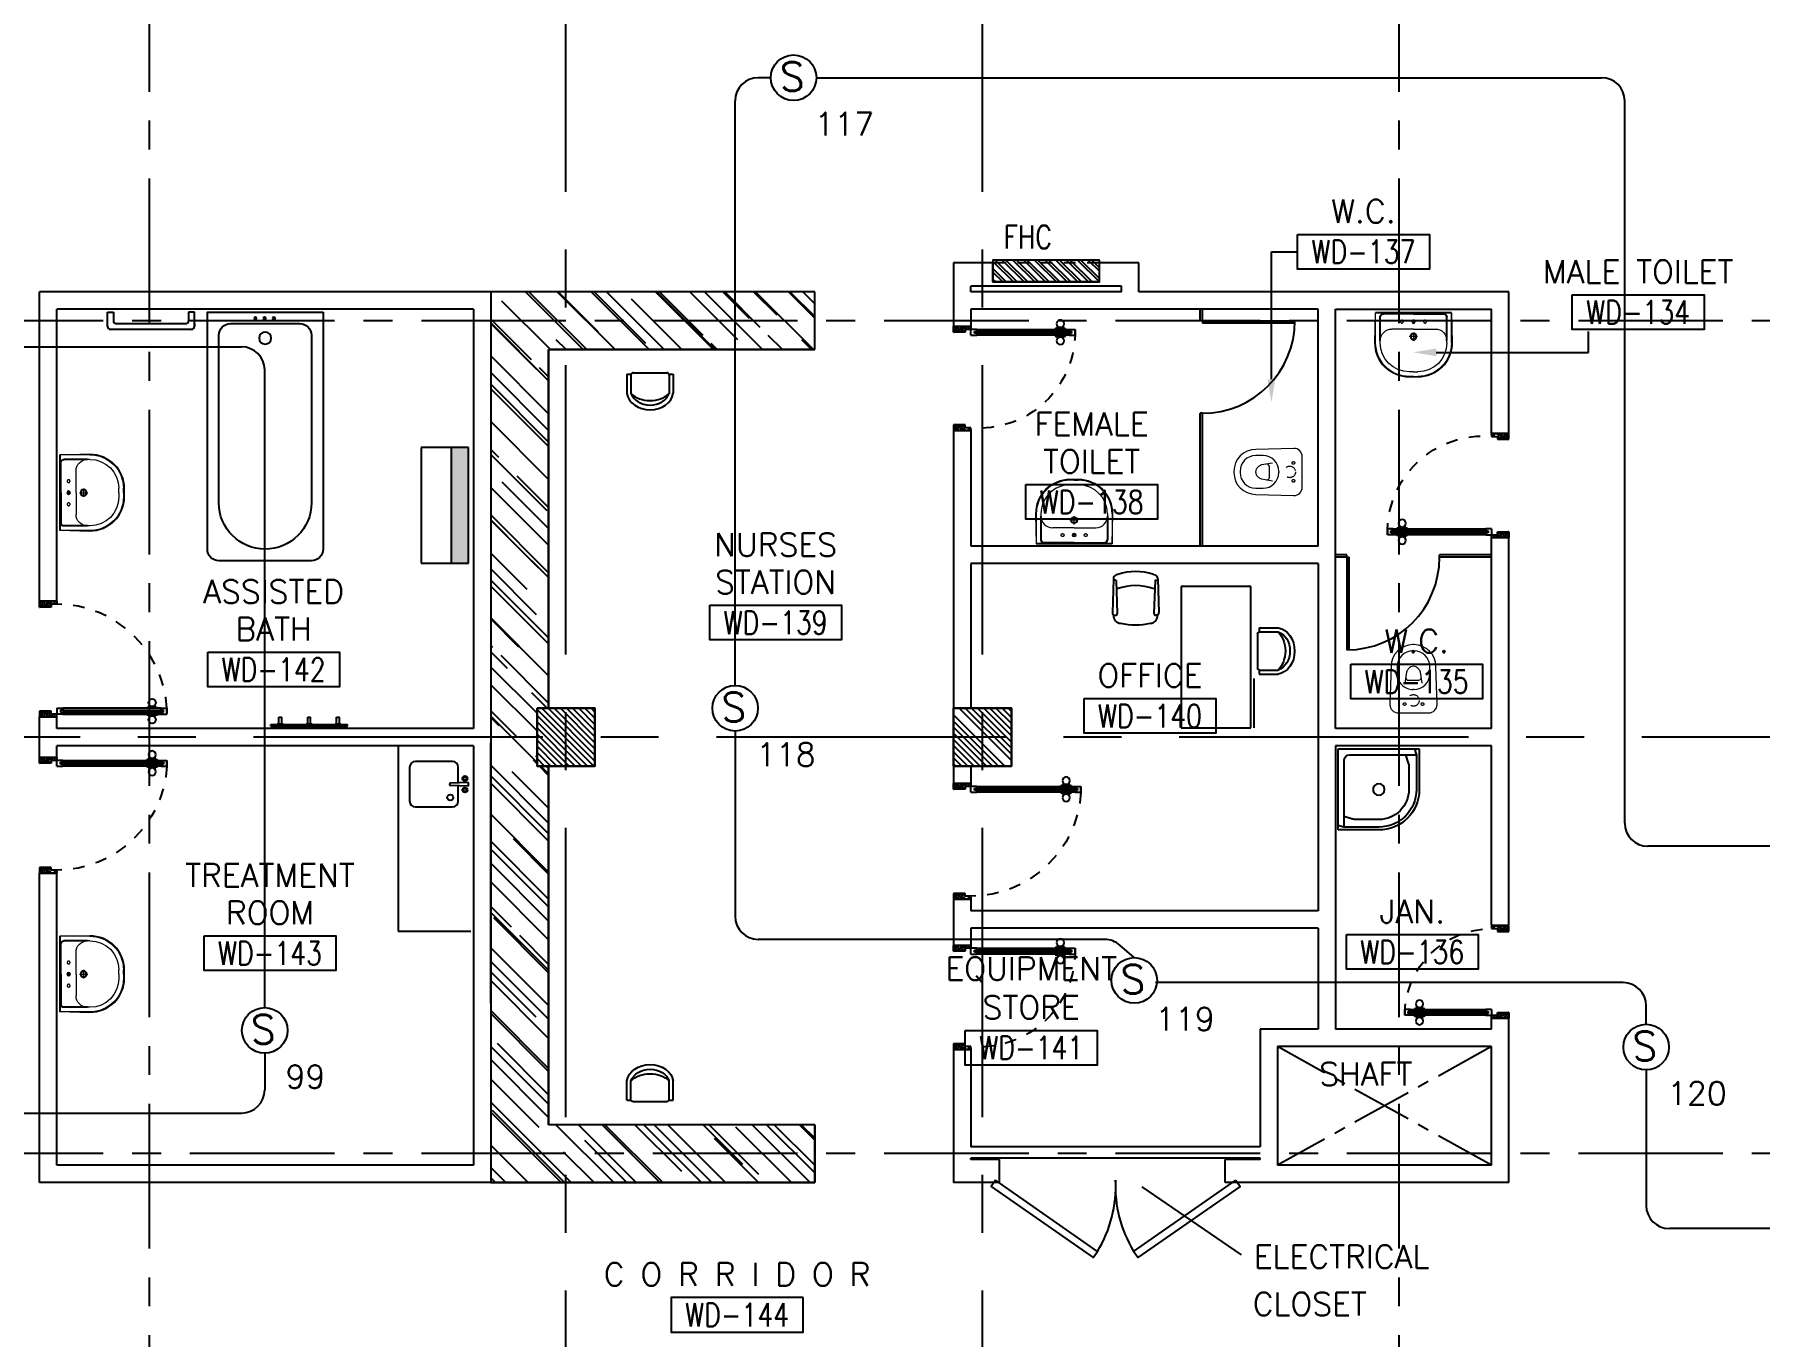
# Model space of a CAD drawing. Extents: x 0 to 93, y -1.5 to 78.
# Drawn here: x 59.88 to 74.79, y 44.64 to 55.89 of the extents above; entities that cross this region are included whole.
import ezdxf
from ezdxf.enums import TextEntityAlignment as Align

# ---------------------------------------------------------------- set-up
doc = ezdxf.new("R2010")
doc.units = 0
doc.header["$MEASUREMENT"] = 0
for name, pattern in [('CENTER', [2, 1.25, -0.25, 0.25, -0.25]), ('CENTER2', [1.125, 0.75, -0.125, 0.125, -0.125]), ('CENTERX2', [4, 2.5, -0.5, 0.5, -0.5]), ('DASHED', [0.75, 0.5, -0.25]), ('HIDDEN', [0.375, 0.25, -0.125]), ('HIDDEN2', [0.1875, 0.125, -0.0625])]:
    doc.linetypes.add(name, pattern=pattern)
doc.layers.get('0').update_dxf_attribs({"color": 11, "linetype": 'CONTINUOUS'})
for name, color, linetype in [('A-FUR-ACCES', 11, 'CONTINUOUS'), ('A-TILES', 11, 'CONTINUOUS'), ('AXES', 11, 'CENTERX2'), ('AXES1', 11, 'CENTER'), ('COL', 11, 'CONTINUOUS'), ('COUNTER', 11, 'CONTINUOUS'), ('DOOR', 11, 'CONTINUOUS'), ('E-FIRE', 4, 'CONTINUOUS'), ('E-TEXT', 4, 'CONTINUOUS'), ('E-WIRE', 4, 'CONTINUOUS'), ('FHC', 11, 'CONTINUOUS'), ('FIX', 11, 'CONTINUOUS'), ('FMCHAIR', 11, 'CONTINUOUS'), ('FMDESK', 11, 'CONTINUOUS'), ('HAT', 11, 'CONTINUOUS'), ('ME-FIX', 11, 'CONTINUOUS'), ('PART', 11, 'CONTINUOUS'), ('RM-BOX', 11, 'CONTINUOUS'), ('RM-NAME', 11, 'CONTINUOUS'), ('RM-NO', 11, 'CONTINUOUS'), ('TITLE', 4, 'CONTINUOUS'), ('WALL', 11, 'CONTINUOUS')]:
    doc.layers.add(name, color=color, linetype=linetype)
doc.styles.add('ROMANS', font='ROMANS.shx', dxfattribs={"width": 0.6})

# ---------------------------------------------------------------- blocks, each defined once
blk = doc.blocks.new('S')
at = {"layer": 'E-FIRE'}
blk.add_circle((0, 0), 197, dxfattribs=at)
at = {"layer": 'E-FIRE', "color": 3, "style": 'ROMANS'}
blk.add_text('S', height=250, dxfattribs=at).set_placement((-119, -115))
blk = doc.blocks.new('RM1')
at = {"layer": 'RM-BOX'}
blk.add_lwpolyline([(570, -200), (-570, -200), (-570, -500), (570, -500)], close=True, dxfattribs=at)
at = {"layer": 'RM-NAME', "style": 'ROMANS'}
for tag, p in [('ROOMNAME1', (0, 324)), ('ROOMNAME2', (0, 0))]:
    blk.add_attdef(tag, text='', height=200, dxfattribs=at).set_placement(p, align=Align.MIDDLE)
at = {"layer": 'RM-NO', "style": 'ROMANS', "width": 0.8}
blk.add_attdef('ROOMNO', text='', height=200, dxfattribs=at).set_placement((0, -350), align=Align.MIDDLE)
blk = doc.blocks.new('DESK-O')
for p, q in [((0, 0), (1, 0)), ((0, -1), (0, 0)), ((1, 0), (1, -1)), ((1, -1), (0, -1)), ((1, -1.05), (0.65, -1.05))]:
    blk.add_line(p, q)
blk = doc.blocks.new('DOOR80')
at = {"layer": 'DOOR', "color": 0, "linetype": 'ByBlock'}
for p, q in [((-75, 850), (-75, 900)), ((-75, 900), (-25, 900)), ((-25, 900), (-75, 900)), ((-25, 850), (-25, 900)), ((-91, 805), (-91, 740)), ((-82, 805), (-91, 805)), ((-82, 728), (-82, 818)), ((-75, 818), (-82, 818)), ((-82, 805), (-82, 740)), ((-58, 850), (-75, 850)), ((-58, 850), (-58, 870)), ((-42, 870), (-58, 870)), ((-42, 850), (-42, 870)), ((-25, 850), (-42, 850)), ((-25, 818), (-18, 818)), ((-18, 728), (-18, 818)), ((-18, 805), (-18, 740)), ((-18, 805), (-9, 805)), ((-9, 805), (-9, 740)), ((-82, 740), (-91, 740)), ((-75, 728), (-82, 728)), ((-25, 728), (-18, 728)), ((-18, 740), (-9, 740)), ((-800, 150), (-800, 0)), ((-800, 150), (-775, 150)), ((-800, 0), (-800, 150)), ((-775, 150), (-775, 100)), ((-75, 200), (-58, 200)), ((-75, 150), (-75, 200)), ((-75, 150), (-25, 150)), ((-58, 200), (-58, 180)), ((-58, 180), (-42, 180)), ((-42, 200), (-25, 200)), ((-42, 180), (-42, 200)), ((-25, 200), (-25, 150)), ((0, 150), (-25, 150)), ((-25, 150), (-25, 100)), ((0, 0), (0, 150)), ((0, 150), (0, 0)), ((-750, 0), (-800, 0)), ((-775, 100), (-750, 100)), ((-750, 100), (-750, 0)), ((-50, 100), (-50, 0)), ((-25, 100), (-50, 100)), ((-50, 0), (0, 0))]:
    blk.add_line(p, q, dxfattribs=at)
at = {"layer": 'DOOR', "linetype": 'ByBlock'}
for p, q in [((-75, 850), (-75, 200)), ((-58, 200), (-58, 850)), ((-42, 200), (-42, 850)), ((-25, 200), (-25, 850))]:
    blk.add_line(p, q, dxfattribs=at)
at = {"layer": 'DOOR', "color": 9, "linetype": 'ByBlock'}
for p, q in [((-750, 0), (-800, 114)), ((-750, 0), (-800, 40)), ((-750, 0), (-763, 100)), ((-50, 0), (0, 114)), ((-50, 0), (-37, 100)), ((-50, 0), (0, 40))]:
    blk.add_line(p, q, dxfattribs=at)
at = {"layer": 'DOOR', "color": 0, "linetype": 'ByBlock'}
for centre in [(-124, 773), (24, 773)]:
    blk.add_circle(centre, 32.4, dxfattribs=at)
at = {"layer": 'DOOR', "linetype": 'HIDDEN', "ltscale": 0.5}
blk.add_arc((-25, 150), 750, 90, 180, dxfattribs=at)
at = {"layer": 'DOOR', "color": 9, "linetype": 'ByBlock'}
for centre, radius, start, end in [((-750, 0), 154, 103.7142, 108.8947), ((-50, 0), 154, 71.1053, 76.2858), ((-750, 0), 134, 100.72, 111.8402), ((-750, 0), 94.4, 90, 121.9818), ((-750, 0), 74.4, 90, 132.2236), ((-750, 0), 54.4, 90, 156.7926), ((-750, 0), 34.4, 90, 180), ((-750, 0), 14.4, 90, 180), ((-50, 0), 94.4, 58.0182, 90), ((-50, 0), 74.4, 47.7764, 90), ((-50, 0), 54.4, 23.2074, 90), ((-50, 0), 34.4, 0, 90), ((-50, 0), 14.4, 0, 90), ((-50, 0), 134, 68.1598, 79.28), ((-50, 0), 114, 64.0838, 77.3774)]:
    blk.add_arc(centre, radius, start, end, dxfattribs=at)
blk = doc.blocks.new('CHR3')
for p, q in [((-0.039, 0.5), (-0.558, 0.5)), ((-0.05, 0.412), (-0.558, 0.412)), ((-0.039, 0.5), (-0.039, 0.412)), ((0, 0.362), (0, -0.362)), ((-0.05, -0.412), (-0.558, -0.412)), ((-0.039, -0.5), (-0.553, -0.5)), ((-0.039, -0.411), (-0.039, -0.5))]:
    blk.add_line(p, q)
for centre, radius, start, end in [((-0.497, 0), 0.503, 97.0495, 263.5769), ((-0.446, 0), 0.427, 105.249, 254.751), ((-0.212, 0), 0.538, 130.0756, 229.9244), ((-0.05, 0.362), 0.05, 0, 90), ((-0.05, -0.362), 0.05, 270, 0)]:
    blk.add_arc(centre, radius, start, end)
blk = doc.blocks.new('DOOR90')
at = {"layer": 'DOOR', "linetype": 'ByBlock'}
for p, q in [((0, 0), (-150, 0)), ((-200, -25), (-1000, -25)), ((-200, -42), (-1000, -42)), ((-200, -58), (-1000, -58)), ((-1000, -75), (-200, -75))]:
    blk.add_line(p, q, dxfattribs=at)
at = {"layer": 'DOOR', "color": 0, "linetype": 'ByBlock'}
for p, q in [((-150, 0), (-150, -25)), ((-150, 0), (0, 0)), ((0, -50), (0, 0)), ((-1050, -25), (-1050, -75)), ((-1050, -75), (-1050, -25)), ((-1000, -25), (-1050, -25)), ((-1000, -75), (-1050, -75)), ((-1020, -42), (-1020, -58)), ((-1000, -42), (-1020, -42)), ((-1000, -58), (-1020, -58)), ((-1000, -25), (-1000, -42)), ((-1000, -58), (-1000, -75)), ((-968, -25), (-968, -18)), ((-878, -18), (-968, -18)), ((-968, -75), (-968, -82)), ((-878, -82), (-968, -82)), ((-955, -18), (-955, -9)), ((-955, -9), (-890, -9)), ((-955, -18), (-890, -18)), ((-955, -82), (-955, -91)), ((-955, -82), (-890, -82)), ((-955, -91), (-890, -91)), ((-890, -18), (-890, -9)), ((-890, -82), (-890, -91)), ((-878, -25), (-878, -18)), ((-878, -75), (-878, -82)), ((-200, -42), (-200, -25)), ((-200, -25), (-150, -25)), ((-180, -42), (-200, -42)), ((-200, -75), (-200, -58)), ((-200, -58), (-180, -58)), ((-150, -75), (-200, -75)), ((-180, -58), (-180, -42)), ((-150, -75), (-150, -25)), ((-150, -25), (-100, -25)), ((-100, -25), (-100, -50)), ((-100, -50), (0, -50)), ((-150, -900), (-150, -875)), ((-150, -875), (-100, -875)), ((-100, -850), (0, -850)), ((-100, -875), (-100, -850)), ((0, -850), (0, -900)), ((0, -900), (-150, -900)), ((-150, -900), (0, -900))]:
    blk.add_line(p, q, dxfattribs=at)
at = {"layer": 'DOOR', "color": 9, "linetype": 'ByBlock'}
for p, q in [((0, -50), (-114, 0)), ((0, -50), (-40, 0)), ((0, -50), (-100, -37)), ((0, -850), (-114, -900)), ((0, -850), (-100, -863)), ((0, -850), (-40, -900))]:
    blk.add_line(p, q, dxfattribs=at)
at = {"layer": 'DOOR', "color": 0, "linetype": 'ByBlock'}
for centre in [(-923, 24), (-923, -124)]:
    blk.add_circle(centre, 32.4, dxfattribs=at)
at = {"layer": 'DOOR', "color": 9, "linetype": 'ByBlock'}
for centre, radius, start, end in [((0, -50), 74.4, 137.7764, 180), ((0, -50), 54.4, 113.2074, 180), ((0, -50), 154, 161.1053, 166.2858), ((0, -50), 134, 158.1598, 169.28), ((0, -50), 114, 154.0838, 167.3774), ((0, -50), 94.4, 148.0182, 180), ((0, -50), 34.4, 90, 180), ((0, -50), 14.4, 90, 180), ((0, -850), 154, 193.7142, 198.8947), ((0, -850), 134, 190.72, 201.8402), ((0, -850), 94.4, 180, 211.9818), ((0, -850), 74.4, 180, 222.2236), ((0, -850), 54.4, 180, 246.7926), ((0, -850), 34.4, 180, 270), ((0, -850), 14.4, 180, 270)]:
    blk.add_arc(centre, radius, start, end, dxfattribs=at)
at = {"layer": 'DOOR', "linetype": 'HIDDEN', "ltscale": 0.5}
blk.add_arc((-222, -50), 828, 178.2701, 275.003, dxfattribs=at)
blk = doc.blocks.new('DOOR-10')
at = {"layer": 'DOOR', "color": 0, "linetype": 'ByBlock'}
for p, q in [((-26, 1100), (-76, 1100)), ((-76, 1100), (-26, 1100)), ((-76, 1050), (-76, 1100)), ((-59, 1050), (-76, 1050)), ((-43, 1070), (-59, 1070)), ((-59, 1050), (-59, 1070)), ((-43, 1050), (-43, 1070)), ((-26, 1050), (-43, 1050)), ((-26, 1050), (-26, 1100)), ((-83, 1005), (-92, 1005)), ((-92, 1005), (-92, 940)), ((-83, 940), (-92, 940)), ((-76, 1018), (-83, 1018)), ((-83, 928), (-83, 1018)), ((-83, 1005), (-83, 940)), ((-76, 928), (-83, 928)), ((-26, 1018), (-18, 1018)), ((-26, 928), (-18, 928)), ((-18, 928), (-18, 1018)), ((-18, 1005), (-9, 1005)), ((-18, 1005), (-18, 940)), ((-18, 940), (-9, 940)), ((-9, 1005), (-9, 940)), ((-1001, 0), (-1001, 150)), ((-1001, 150), (-976, 150)), ((-1001, 150), (-1001, 0)), ((-976, 150), (-976, 100)), ((-76, 200), (-59, 200)), ((-76, 150), (-76, 200)), ((-76, 150), (-26, 150)), ((-59, 200), (-59, 180)), ((-59, 180), (-43, 180)), ((-43, 200), (-26, 200)), ((-43, 180), (-43, 200)), ((-26, 200), (-26, 150)), ((-1, 150), (-26, 150)), ((-26, 150), (-26, 100)), ((-951, 0), (-1001, 0)), ((-976, 100), (-951, 100)), ((-951, 100), (-951, 0)), ((-51, 100), (-51, 0)), ((-26, 100), (-51, 100)), ((-51, 0), (-1, 0))]:
    blk.add_line(p, q, dxfattribs=at)
at = {"layer": 'DOOR', "linetype": 'ByBlock'}
for p, q in [((-76, 1050), (-76, 200)), ((-59, 200), (-59, 1050)), ((-43, 200), (-43, 1050)), ((-26, 200), (-26, 1050))]:
    blk.add_line(p, q, dxfattribs=at)
at = {"layer": 'DOOR', "color": 9, "linetype": 'ByBlock'}
for p, q in [((-1, 0), (-1, 150)), ((-951, 0), (-1001, 114)), ((-951, 0), (-1001, 40)), ((-951, 0), (-964, 100)), ((-51, 0), (-1, 114)), ((-51, 0), (-37, 100)), ((-51, 0), (-1, 40))]:
    blk.add_line(p, q, dxfattribs=at)
at = {"layer": 'DOOR', "color": 0, "linetype": 'ByBlock'}
for centre in [(-124, 973), (23, 973)]:
    blk.add_circle(centre, 32.4, dxfattribs=at)
at = {"layer": 'DOOR', "linetype": 'HIDDEN', "ltscale": 0.5}
blk.add_arc((-23, 149), 952, 93.1482, 179.9482, dxfattribs=at)
at = {"layer": 'DOOR', "color": 9, "linetype": 'ByBlock'}
for centre, radius, start, end in [((-951, 0), 154, 103.7142, 108.8947), ((-51, 0), 154, 71.1053, 76.2858), ((-951, 0), 134, 100.72, 111.8402), ((-951, 0), 94.4, 90, 121.9818), ((-951, 0), 74.4, 90, 132.2236), ((-951, 0), 54.4, 90, 156.7926), ((-951, 0), 34.4, 90, 180), ((-951, 0), 14.4, 90, 180), ((-51, 0), 94.4, 58.0182, 90), ((-51, 0), 74.4, 47.7764, 90), ((-51, 0), 54.4, 23.2074, 90), ((-51, 0), 34.4, 0, 90), ((-51, 0), 14.4, 0, 90), ((-51, 0), 134, 68.1598, 79.28), ((-51, 0), 114, 64.0838, 77.3774)]:
    blk.add_arc(centre, radius, start, end, dxfattribs=at)
blk = doc.blocks.new('CHR2')
for p, q in [((-0.947, 0.386), (-0.937, 0.42)), ((-0.861, 0.48), (-0.229, 0.5)), ((-0.836, 0.425), (-0.836, 0.475)), ((-0.834, 0.423), (-0.215, 0.396)), ((-0.183, 0.469), (-0.183, 0.436)), ((-0.947, -0.386), (-0.937, -0.42)), ((-0.861, -0.48), (-0.223, -0.499)), ((-0.836, -0.425), (-0.836, -0.481)), ((-0.834, -0.423), (-0.215, -0.396)), ((-0.183, -0.469), (-0.183, -0.436))]:
    blk.add_line(p, q)
for centre, radius, start, end in [((0.442, 0), 1.442, 164.4748, 195.5252), ((-0.857, 0.397), 0.0833, 92.5404, 163.5801), ((-0.834, 0.425), 0.00208, 180, 267.4596), ((0.516, 0), 1.253, 161.5812, 198.4188), ((-0.219, 0.466), 0.0359, 3.8781, 106.7041), ((-0.214, 0.428), 0.0319, 268.1708, 14.5154), ((-0.184, 0.325), 0.154, 359.6456, 90.3755), ((-1.747, 0), 1.747, 349.2995, 10.7005), ((-0.857, -0.397), 0.0833, 196.4199, 267.4596), ((-0.834, -0.425), 0.00208, 92.5404, 180), ((-0.215, -0.468), 0.0316, 255.3205, 359.2331), ((-0.214, -0.428), 0.0319, 345.4846, 91.8292), ((-0.184, -0.325), 0.154, 269.6202, 0.3544)]:
    blk.add_arc(centre, radius, start, end)
blk = doc.blocks.new('COL50')
at = {"layer": 'COL'}
blk.add_lwpolyline([(-250, 250), (-250, -250), (250, -250), (250, 250)], close=True, dxfattribs=at)
blk = doc.blocks.new('*X108')
at = {"color": 0}
for p, q in [((235129, 162738), (235580, 163190)), ((235129, 162792), (235527, 163190)), ((235129, 162845), (235474, 163190)), ((235129, 162898), (235421, 163190)), ((235129, 162951), (235368, 163190)), ((235129, 163004), (235315, 163190)), ((235129, 163057), (235262, 163190)), ((235129, 163110), (235209, 163190)), ((235129, 163163), (235156, 163190)), ((235186, 162690), (235629, 163132)), ((235239, 162690), (235629, 163079)), ((235292, 162690), (235629, 163026)), ((235345, 162690), (235629, 162973)), ((235398, 162690), (235629, 162920)), ((235451, 162690), (235629, 162867)), ((235504, 162690), (235629, 162814)), ((235557, 162690), (235629, 162761)), ((235610, 162690), (235629, 162708))]:
    blk.add_line(p, q, dxfattribs=at)
blk = doc.blocks.new('*X109')
at = {"color": 0}
for p, q in [((238729, 162732), (239186, 163190)), ((238729, 162785), (239133, 163190)), ((238729, 162838), (239080, 163190)), ((238729, 162891), (239027, 163190)), ((238729, 162944), (238974, 163190)), ((238729, 162997), (238921, 163190)), ((238729, 163050), (238868, 163190)), ((238729, 163103), (238815, 163190)), ((238729, 163157), (238762, 163190)), ((238739, 162690), (239229, 163179)), ((238792, 162690), (239229, 163126)), ((238845, 162690), (239229, 163073)), ((238898, 162690), (239229, 163020)), ((238951, 162690), (239229, 162967)), ((239004, 162690), (239229, 162914)), ((239057, 162690), (239229, 162861)), ((239110, 162690), (239229, 162808)), ((239163, 162690), (239229, 162755)), ((239216, 162690), (239229, 162702))]:
    blk.add_line(p, q, dxfattribs=at)
blk = doc.blocks.new('LAV-003')
at = {"layer": 'FIX', "linetype": 'Continuous', "lineweight": 20}
for p, q in [((-328, -285), (-328, -25)), ((327, -285), (327, -25)), ((-288, -285), (-288, -265)), ((0, -165), (-188, -165)), ((0, -165), (187, -165)), ((287, -285), (287, -265)), ((0, -535), (-38, -535)), ((0, -575), (-38, -575)), ((0, -535), (37, -535)), ((0, -575), (37, -575))]:
    blk.add_line(p, q, dxfattribs=at)
at = {"layer": 'FIX', "linetype": 'ByBlock'}
blk.add_line((-328, -25), (327, -25), dxfattribs=at)
at = {"layer": 'FIX', "linetype": 'ByBlock', "ltscale": 0.3}
for p, q in [((-288, -265), (-288, -60)), ((0, -35), (-262, -35)), ((0, -35), (262, -35)), ((287, -265), (287, -60))]:
    blk.add_line(p, q, dxfattribs=at)
at = {"layer": 'FIX', "lineweight": 20}
for p, q in [((-16, -101), (15, -101)), ((0, -85), (0, -116))]:
    blk.add_line(p, q, dxfattribs=at)
at = {"layer": 'FIX', "linetype": 'DASHED', "lineweight": 20, "ltscale": 0.04}
for p, q in [((-36, -230), (37, -230)), ((0, -194), (0, -266))]:
    blk.add_line(p, q, dxfattribs=at)
at = {"layer": 'FIX', "linetype": 'Continuous', "lineweight": 20}
blk.add_lwpolyline([(295, -25), (0, -25), (-328, -25), (-335, -285, 0.414214), (-38, -582), (0, -582), (37, -582, 0.414214), (334, -285), (327, -25), (0, -25)], format="xyb", dxfattribs=at)
at = {"layer": 'FIX', "linetype": 'HIDDEN', "lineweight": 20, "ltscale": 0.05}
for centre in [(-100, -101), (100, -101)]:
    blk.add_circle(centre, 12.4, dxfattribs=at)
at = {"layer": 'FIX', "lineweight": 20}
for centre, radius in [((0, -101), 15.5), ((0, -230), 29.5), ((0, -230), 22.5)]:
    blk.add_circle(centre, radius, dxfattribs=at)
at = {"layer": 'FIX', "linetype": 'ByBlock', "ltscale": 0.3}
for centre, start, end in [((-262, -60), 90, 180), ((262, -60), 0, 90)]:
    blk.add_arc(centre, 25, start, end, dxfattribs=at)
at = {"layer": 'FIX', "linetype": 'Continuous', "lineweight": 20}
for centre, radius, start, end in [((-38, -285), 290, 180, 270), ((-188, -265), 100, 90, 180), ((-38, -285), 250, 180, 270), ((37, -285), 250, 270, 0), ((37, -285), 290, 270, 0), ((187, -265), 100, 0, 90)]:
    blk.add_arc(centre, radius, start, end, dxfattribs=at)
blk = doc.blocks.new('WC1')
at = {"layer": 'FIX', "lineweight": 20}
for p, q in [((-210, 204), (-538, 194)), ((-727, 5), (-727, -5)), ((-674, 5), (-674, -5)), ((-534, 24), (-540, 0)), ((-540, 0), (-534, -24)), ((-475, 141), (-538, 141)), ((-395, 76), (-490, 60)), ((-339, 5), (-339, -5)), ((-137, 0), (-137, 131)), ((-137, -131), (-137, 0)), ((-538, -141), (-475, -141)), ((-490, -60), (-395, -76)), ((-538, -194), (-210, -204)), ((-213, -204), (-210, -204))]:
    blk.add_line(p, q, dxfattribs=at)
at = {"layer": 'FIX', "linetype": 'Continuous', "lineweight": 20}
blk.add_line((-420, -47), (-420, 45), dxfattribs=at)
at = {"layer": 'FIX', "linetype": 'HIDDEN2', "lineweight": 20, "ltscale": 0.3}
blk.add_circle((-245, 0), 49.8, dxfattribs=at)
at = {"layer": 'FIX', "linetype": 'HIDDEN', "lineweight": 20, "ltscale": 0.05}
for centre in [(-213, 78), (-213, -77)]:
    blk.add_circle(centre, 11.6, dxfattribs=at)
at = {"layer": 'FIX', "lineweight": 20}
for centre, radius, start, end in [((-538, 5), 189, 90, 180), ((-210, 131), 73, 360, 90), ((-538, 5), 136, 90, 180), ((-473, -7), 68.2, 128.9242, 152.8468), ((-464, -18), 82, 108.496, 128.9242), ((-475, 5), 136, 360, 90), ((-538, -5), 189, 180, 270), ((-538, -5), 136, 180, 270), ((-473, 7), 68.2, 207.1532, 231.0758), ((-464, 18), 82, 231.0758, 251.504), ((-475, -5), 136, 270, 0), ((-210, -131), 73, 270, 0)]:
    blk.add_arc(centre, radius, start, end, dxfattribs=at)
at = {"layer": 'FIX', "linetype": 'Continuous', "lineweight": 20}
for centre, start, end in [((-443, 46), 357.6662, 91.6121), ((-442, -46), 268.3879, 2.3338)]:
    blk.add_arc(centre, 22.3, start, end, dxfattribs=at)
blk = doc.blocks.new('JAN-001')
for p, q in [((730, -30), (30, -30)), ((30, -30), (30, -730)), ((80, -130), (80, -705)), ((705, -80), (130, -80)), ((610, -80), (635, -152)), ((688, -30), (704, -76)), ((705, -380), (705, -84)), ((730, -380), (730, -30)), ((640, -380), (640, -184)), ((30, -688), (76, -704)), ((30, -730), (380, -730)), ((80, -610), (152, -635)), ((84, -705), (380, -705)), ((184, -640), (380, -640))]:
    blk.add_line(p, q)
blk.add_circle((380, -380), 50)
for centre, radius, start, end in [((130, -130), 50, 90, 180), ((680, -84), 25, 0, 19.0039), ((540, -184), 100, 0, 19.0039), ((380, -380), 350, 270, 0), ((380, -380), 325, 270, 0), ((380, -380), 260, 270, 0), ((84, -680), 25, 250.9961, 270), ((184, -540), 100, 250.9961, 270)]:
    blk.add_arc(centre, radius, start, end)
blk = doc.blocks.new('BTUB1')
at = {"layer": 'FIX'}
for points in [[(-500, -25), (-500, -2075, 0.414214), (-400, -2175), (400, -2175, 0.414214), (500, -2075), (500, -25)], [(-400, -1675, 1), (400, -1675), (400, -225, 0.414214), (300, -125), (-300, -125, 0.414214), (-400, -225)]]:
    blk.add_lwpolyline(points, format="xyb", close=True, dxfattribs=at)
for centre, radius in [((-75, -81), 11), ((5, -81), 11), ((85, -81), 11), ((0, -250), 52.2)]:
    blk.add_circle(centre, radius, dxfattribs=at)

msp = doc.modelspace()

# ---------------------------------------------------------------- hatches: boundary and pattern name
at = {"layer": 'A-FUR-ACCES', "linetype": 'ByBlock', "ltscale": 0.3}
msp.add_hatch(color=256, dxfattribs=at).paths.add_polyline_path([(63.479, 52.3228), (63.629, 52.3228), (63.629, 51.3273), (63.479, 51.3273)])
at = {"layer": 'COUNTER', "linetype": 'ByBlock'}
h = msp.add_hatch(dxfattribs=at)
h.set_pattern_fill('AR-RROOF', color=11, scale=0.3, angle=45, style=0)
h.set_pattern_definition([(135, (330.01866, -113.09973), (-0.25455844, 0.6788225), [4.5, -0.6, 1.5, -0.3]), (135, (329.8426, -112.71153), (0.49426764, 0.07000357), [0.9, -0.099, 1.8, -0.225]), (135, (330.0929, -112.81336), (-0.96095812, 1.24521504), [2.4, -0.42, 1.2, -0.3])])
h.paths.add_polyline_path([(64.3217, 53.17), (64.3217, 50.07), (64.2217, 50.07), (64.2217, 49.57), (64.3217, 49.57), (64.3217, 46.47), (66.6217, 46.47), (66.6217, 45.97), (63.8217, 45.97), (63.8217, 53.67), (66.6217, 53.67), (66.6217, 53.17)])
at = {"layer": 'FHC', "linetype": 'ByBlock', "ltscale": 0.3}
h = msp.add_hatch(dxfattribs=at)
h.set_pattern_fill('ANSI32', color=11, scale=0.175, style=0)
h.set_pattern_definition([(135, (301.277834, 22.703995), (0.046403883, 0.046403883), []), (135, (301.2469, 22.703995), (0.046403883, 0.046403883), [])])
h.paths.add_polyline_path([(68.1617, 53.755), (68.1617, 53.945), (69.0817, 53.945), (69.0817, 53.755)])
h.paths.add_polyline_path([(69.2943, 53.3339), (69.2943, 53.7547), (69.0318, 53.7547), (69.0318, 53.3339)], flags=9)

# ---------------------------------------------------------------- linework, layer by layer
at = {"layer": 'A-FUR-ACCES'}
for p, q in [((60.5097, 53.495), (60.5597, 53.495)), ((60.5097, 53.395), (60.5097, 53.495)), ((60.5097, 53.37), (60.5097, 53.395)), ((60.5597, 53.495), (60.5597, 53.42)), ((60.5847, 53.395), (61.1847, 53.395)), ((61.2597, 53.495), (61.2097, 53.495)), ((61.2097, 53.495), (61.2097, 53.42)), ((61.2597, 53.395), (61.2597, 53.495)), ((61.2597, 53.37), (61.2597, 53.395)), ((61.2597, 53.395), (61.2597, 53.37)), ((61.2347, 53.345), (60.5347, 53.345)), ((63.2206, 52.3253), (63.2206, 51.3253)), ((63.629, 52.3253), (63.2206, 52.3253)), ((63.479, 52.3253), (63.479, 51.3253)), ((63.629, 51.3253), (63.629, 52.3253)), ((63.2206, 51.3253), (63.629, 51.3253)), ((61.989, 49.9928), (62.0144, 49.9928)), ((61.989, 49.9343), (61.989, 49.9928)), ((62.0144, 49.9343), (62.0144, 49.9928)), ((62.239, 49.9343), (62.239, 49.9928)), ((62.239, 49.9928), (62.2644, 49.9928)), ((62.2644, 49.9343), (62.2644, 49.9928)), ((62.489, 49.9343), (62.489, 49.9928)), ((62.489, 49.9928), (62.5144, 49.9928)), ((62.5144, 49.9343), (62.5144, 49.9928)), ((61.9215, 49.9293), (62.5819, 49.9293)), ((61.9215, 49.9166), (61.9215, 49.9293)), ((61.9215, 49.9166), (62.5819, 49.9166)), ((61.9767, 49.9343), (62.0267, 49.9343)), ((61.9767, 49.9293), (61.9767, 49.9343)), ((62.0267, 49.9293), (62.0267, 49.9343)), ((62.2267, 49.9343), (62.2767, 49.9343)), ((62.2267, 49.9293), (62.2267, 49.9343)), ((62.2767, 49.9293), (62.2767, 49.9343)), ((62.4767, 49.9293), (62.4767, 49.9343)), ((62.4767, 49.9343), (62.5267, 49.9343)), ((62.5267, 49.9293), (62.5267, 49.9343)), ((62.5819, 49.9166), (62.5819, 49.9293))]:
    msp.add_line(p, q, dxfattribs=at)
for centre, start, end in [((60.5847, 53.42), 180, 270), ((61.1847, 53.42), 270, 0), ((60.5347, 53.37), 180, 270), ((61.2347, 53.37), 270, 0)]:
    msp.add_arc(centre, 0.025, start, end, dxfattribs=at)
at = {"layer": 'AXES'}
for p, q in [((64.4717, -1.4643), (64.4717, 77.3484)), ((68.0717, -1.4643), (68.0717, 77.3484)), ((92.2717, 49.82), (24.2317, 49.82))]:
    msp.add_line(p, q, dxfattribs=at)
at = {"layer": 'AXES1'}
for p, q in [((60.8717, 5.4), (60.8717, 64.22)), ((71.6717, 5.4), (71.6717, 64.22)), ((82.4717, 53.42), (24.2317, 53.42)), ((82.4717, 46.22), (24.2317, 46.22))]:
    msp.add_line(p, q, dxfattribs=at)
at = {"layer": 'COUNTER', "linetype": 'ByBlock'}
for p, q in [((63.8217, 53.67), (63.8217, 45.97)), ((63.8217, 53.67), (63.8217, 45.97)), ((66.6217, 53.67), (63.8217, 53.67)), ((66.6217, 53.67), (63.8217, 53.67)), ((66.6217, 53.17), (66.6217, 53.67)), ((66.6217, 53.17), (66.6217, 53.67)), ((64.3217, 50.07), (64.3217, 53.17)), ((64.3217, 50.07), (64.3217, 53.17)), ((64.3217, 53.17), (66.6217, 53.17)), ((64.3217, 53.17), (66.6217, 53.17)), ((64.3217, 50.07), (64.2217, 50.07)), ((64.3217, 50.07), (64.2217, 50.07)), ((64.2217, 50.07), (64.2217, 49.57)), ((64.2217, 50.07), (64.2217, 49.57)), ((64.2217, 49.57), (64.3217, 49.57)), ((64.2217, 49.57), (64.3217, 49.57)), ((64.3217, 46.47), (64.3217, 49.57)), ((66.6217, 46.47), (64.3217, 46.47)), ((66.6217, 46.47), (64.3217, 46.47)), ((66.6217, 45.97), (66.6217, 46.47)), ((66.6217, 45.97), (66.6217, 46.47)), ((63.8217, 45.97), (66.6217, 45.97)), ((63.8217, 45.97), (66.6217, 45.97))]:
    msp.add_line(p, q, dxfattribs=at)
at = {"layer": 'COUNTER'}
for p, q in [((63.8217, 53.67), (63.8217, 45.97)), ((66.6217, 53.67), (63.8217, 53.67)), ((66.6217, 53.17), (66.6217, 53.67)), ((66.6217, 53.17), (66.6217, 53.67)), ((64.3217, 53.17), (64.3217, 50.07)), ((66.6217, 53.17), (64.3217, 53.17)), ((66.6217, 53.17), (64.3217, 53.17)), ((64.3217, 49.57), (64.3217, 46.47)), ((64.3217, 49.57), (64.3217, 46.47)), ((66.6217, 46.47), (64.3217, 46.47)), ((66.6217, 46.47), (66.6217, 45.97)), ((66.6217, 45.97), (63.8217, 45.97))]:
    msp.add_line(p, q, dxfattribs=at)
at = {"layer": 'E-WIRE', "color": 4, "linetype": 'ByBlock'}
for p, q in [((66.2416, 55.5211), (66.1339, 55.5211)), ((66.6357, 55.5211), (73.4229, 55.5211)), ((65.9339, 50.2673), (65.9339, 55.3211)), ((73.6229, 49.0772), (73.6229, 55.3211)), ((65.9339, 49.8731), (65.9339, 48.2716)), ((69.1271, 48.0716), (66.1339, 48.0716))]:
    msp.add_line(p, q, dxfattribs=at)
at = {"layer": 'E-WIRE', "color": 4}
for p, q in [((52.9087, 53.1943), (61.6673, 53.1943)), ((63.8204, 49.7718), (63.8204, 47.5192)), ((78.8923, 48.8772), (73.8229, 48.8772))]:
    msp.add_line(p, q, dxfattribs=at)
at = {"layer": 'E-WIRE', "color": 4, "linetype": 'Continuous'}
msp.add_line((61.8673, 47.4822), (61.8673, 52.9943), dxfattribs=at)
at = {"layer": 'E-WIRE', "linetype": 'Continuous'}
for p, q in [((69.3834, 47.9147), (69.2575, 48.0231)), ((73.608, 47.6979), (69.5674, 47.6979)), ((73.808, 47.3378), (73.808, 47.4979)), ((61.8673, 47.0881), (61.8673, 46.7702)), ((73.808, 46.9436), (73.808, 45.7719)), ((58.9854, 46.5702), (61.6673, 46.5702)), ((79.5082, 45.5719), (74.008, 45.5719))]:
    msp.add_line(p, q, dxfattribs=at)
at = {"layer": 'E-WIRE', "color": 4, "linetype": 'ByBlock'}
for centre, start, end in [((66.1339, 55.3211), 90, 180), ((73.4229, 55.3211), 0, 90), ((66.1339, 48.2716), 180, 270)]:
    msp.add_arc(centre, 0.2, start, end, dxfattribs=at)
at = {"layer": 'E-WIRE', "color": 4, "linetype": 'Continuous'}
for centre, start, end in [((61.6673, 52.9943), 0, 90), ((73.8229, 49.0772), 180, 270)]:
    msp.add_arc(centre, 0.2, start, end, dxfattribs=at)
at = {"layer": 'E-WIRE', "linetype": 'Continuous'}
for centre, start, end in [((69.1271, 47.8716), 49.2749, 90), ((73.608, 47.4979), 0, 90), ((61.6673, 46.7702), 270, 0), ((74.008, 45.7719), 180, 270)]:
    msp.add_arc(centre, 0.2, start, end, dxfattribs=at)
at = {"layer": 'FHC', "linetype": 'ByBlock', "ltscale": 0.3}
msp.add_lwpolyline([(69.0817, 53.945), (68.1617, 53.945), (68.1617, 53.755), (69.0817, 53.755)], close=True, dxfattribs=at)
at = {"layer": 'FIX', "color": 32, "linetype": 'ByBlock', "ltscale": 0.3}
msp.add_line((71.7967, 53.4785), (71.5342, 53.4785), dxfattribs=at)
at = {"layer": 'ME-FIX'}
for p, q in [((63.0217, 49.743), (63.0217, 48.1428)), ((63.12, 49.5597), (63.12, 49.2668)), ((63.491, 49.6096), (63.1699, 49.6096)), ((63.5408, 49.4232), (63.5408, 49.5597)), ((63.629, 49.4293), (63.4738, 49.4232)), ((63.629, 49.3972), (63.4738, 49.4033)), ((63.5408, 49.2668), (63.5408, 49.4033)), ((63.629, 49.3972), (63.629, 49.4293)), ((63.1699, 49.2169), (63.491, 49.2169)), ((63.0217, 48.1428), (63.6482, 48.1428))]:
    msp.add_line(p, q, dxfattribs=at)
for centre, radius in [((63.5979, 49.463), 0.0217), ((63.5979, 49.3635), 0.0217), ((63.5979, 49.463), 0.014), ((63.5979, 49.3635), 0.014), ((63.4714, 49.2988), 0.0255)]:
    msp.add_circle(centre, radius, dxfattribs=at)
for centre, radius, start, end in [((63.1699, 49.5597), 0.0499, 90, 180), ((63.491, 49.5597), 0.0499, 0, 90), ((63.4738, 49.4133), 0.00997, 90, 270), ((63.1699, 49.2668), 0.0499, 180, 270), ((63.491, 49.2668), 0.0499, 270, 0)]:
    msp.add_arc(centre, radius, start, end, dxfattribs=at)
at = {"layer": 'PART', "linetype": 'ByBlock'}
for p, q in [((69.9517, 53.42), (69.9517, 53.52)), ((69.9717, 53.42), (69.9517, 53.42)), ((69.9717, 53.42), (69.9717, 53.52)), ((69.9717, 53.42), (69.9717, 53.4)), ((69.9717, 53.42), (70.7717, 53.42)), ((70.7717, 53.4), (69.9717, 53.4)), ((69.9717, 52.62), (69.9517, 52.62)), ((69.9717, 52.62), (69.9517, 52.62)), ((69.9517, 51.47), (69.9517, 52.62)), ((69.9717, 51.47), (69.9717, 52.62)), ((71.2217, 51.395), (71.1217, 51.395)), ((71.2217, 51.375), (71.1217, 51.375)), ((71.2217, 51.375), (71.2217, 51.395)), ((71.2217, 51.375), (71.2217, 51.395)), ((71.2217, 51.375), (71.2217, 50.575)), ((71.2217, 51.375), (71.2417, 51.375)), ((71.2417, 50.575), (71.2417, 51.375)), ((72.0217, 51.375), (72.0217, 51.395)), ((72.0217, 51.375), (72.0217, 51.395)), ((72.0217, 51.375), (72.0217, 51.395)), ((72.4717, 51.395), (72.0217, 51.395)), ((72.4717, 51.375), (72.0217, 51.375))]:
    msp.add_line(p, q, dxfattribs=at)
for centre in [(69.9717, 53.42), (71.2217, 51.375)]:
    msp.add_arc(centre, 0.8, 270, 0, dxfattribs=at)
at = {"layer": 'RM-NAME', "color": 5, "linetype": 'ByBlock'}
for p, q in [((70.5687, 52.9139), (70.5687, 54.0168)), ((70.5687, 54.0168), (70.7943, 54.0168)), ((73.3087, 53.1468), (73.3087, 53.3265)), ((71.9937, 53.1468), (73.3087, 53.1468))]:
    msp.add_line(p, q, dxfattribs=at)
for points in [[(71.9937, 53.1801), (71.9937, 53.1135), (71.7937, 53.1468)], [(70.5353, 52.9139), (70.602, 52.9139), (70.5687, 52.7139)]]:
    msp.add_solid(points, dxfattribs=at)
at = {"layer": 'TITLE', "color": 11, "linetype": 'Continuous'}
msp.add_line((69.4485, 45.9328), (70.3081, 45.3448), dxfattribs=at)
at = {"layer": 'WALL'}
for p, q in [((68.1617, 53.92), (67.8217, 53.92)), ((67.8217, 53.92), (67.8217, 53.37)), ((68.1617, 53.755), (68.1617, 53.92)), ((69.0817, 53.755), (69.0817, 53.92)), ((69.4217, 53.92), (69.0817, 53.92)), ((69.4217, 53.67), (69.4217, 53.92)), ((69.2717, 53.72), (67.9717, 53.72)), ((67.9717, 53.67), (67.9717, 53.72)), ((69.0815, 53.755), (68.1617, 53.755)), ((69.2717, 53.67), (69.2717, 53.72)), ((59.9217, 50.995), (59.9217, 53.67)), ((63.8217, 53.67), (59.9217, 53.67)), ((63.8217, 53.67), (63.8217, 45.97)), ((69.2717, 53.67), (67.9717, 53.67)), ((72.6217, 53.67), (69.4217, 53.67)), ((72.6217, 52.445), (72.6217, 53.67)), ((60.0717, 50.995), (60.0717, 53.52)), ((63.6717, 53.52), (60.0717, 53.52)), ((63.6717, 53.52), (63.6717, 49.895)), ((70.9717, 53.52), (67.9717, 53.52)), ((67.9717, 53.52), (67.9717, 53.37)), ((70.9717, 51.47), (70.9717, 53.52)), ((71.1217, 49.895), (71.1217, 53.52)), ((71.1217, 53.52), (72.4717, 53.52)), ((72.4717, 52.445), (72.4717, 53.52)), ((67.9717, 53.37), (67.8217, 53.37)), ((67.8217, 52.47), (67.8217, 50.07)), ((67.9717, 52.47), (67.8217, 52.47)), ((67.9717, 52.47), (67.9717, 51.47)), ((72.4717, 52.445), (72.6217, 52.445)), ((70.9717, 51.47), (67.9717, 51.47)), ((72.4717, 49.895), (72.4717, 51.545)), ((72.4717, 51.545), (72.6217, 51.545)), ((72.6217, 48.195), (72.6217, 51.545)), ((70.9717, 51.32), (67.9717, 51.32)), ((67.9717, 51.32), (67.9717, 50.07)), ((70.9717, 51.32), (70.9717, 48.32)), ((60.0717, 50.995), (59.9217, 50.995)), ((59.9217, 49.645), (59.9217, 49.995)), ((60.0717, 49.995), (59.9217, 49.995)), ((60.0717, 49.895), (60.0717, 49.995)), ((63.6717, 49.895), (60.0717, 49.895)), ((72.4717, 49.895), (71.1217, 49.895)), ((63.6717, 49.745), (60.0717, 49.745)), ((60.0717, 49.645), (60.0717, 49.745)), ((63.6717, 49.745), (63.6717, 46.12)), ((71.1217, 49.745), (71.1217, 47.295)), ((72.4717, 49.745), (71.1217, 49.745)), ((72.4717, 48.195), (72.4717, 49.745)), ((60.0717, 49.645), (59.9217, 49.645)), ((67.8217, 49.57), (67.8217, 49.42)), ((67.9717, 49.57), (67.9717, 49.42)), ((67.9717, 49.42), (67.8217, 49.42)), ((59.9217, 45.97), (59.9217, 48.645)), ((60.0717, 48.645), (59.9217, 48.645)), ((60.0717, 46.12), (60.0717, 48.645)), ((67.9717, 48.42), (67.8217, 48.42)), ((67.8217, 48.42), (67.8217, 48.02)), ((67.9717, 48.42), (67.9717, 48.32)), ((70.9717, 48.32), (67.9717, 48.32)), ((70.9717, 48.17), (67.9717, 48.17)), ((67.9717, 48.17), (67.9717, 48.02)), ((70.9717, 48.17), (70.9717, 47.295)), ((72.4717, 48.195), (72.6217, 48.195)), ((67.9717, 48.02), (67.8217, 48.02)), ((70.4716, 47.295), (70.4717, 46.28)), ((70.9717, 47.295), (70.4716, 47.295)), ((72.4717, 47.295), (71.1217, 47.295)), ((72.4717, 47.395), (72.6217, 47.395)), ((72.4717, 47.295), (72.4717, 47.395)), ((72.6217, 45.97), (72.6217, 47.395)), ((67.8216, 47.12), (67.8217, 45.97)), ((67.9716, 47.12), (67.8216, 47.12)), ((67.9716, 47.12), (67.9717, 46.28)), ((70.6216, 47.145), (70.6216, 46.12)), ((72.4717, 47.145), (70.6216, 47.145)), ((70.6216, 47.12), (70.6217, 46.12)), ((72.4717, 46.12), (72.4717, 47.145)), ((70.4717, 46.28), (67.9717, 46.28)), ((63.6717, 46.12), (60.0717, 46.12)), ((70.4717, 46.18), (67.9717, 46.18)), ((67.9717, 46.17), (67.9717, 46.18)), ((68.2188, 46.17), (67.9717, 46.17)), ((68.2188, 45.97), (68.2188, 46.17)), ((70.1688, 45.97), (70.1688, 46.17)), ((70.4717, 46.17), (70.1688, 46.17)), ((70.4717, 46.17), (70.4717, 46.18)), ((72.4717, 46.12), (70.6216, 46.12)), ((63.8217, 45.97), (59.9217, 45.97)), ((68.2188, 45.97), (67.8217, 45.97)), ((72.6217, 45.97), (70.1688, 45.97))]:
    msp.add_line(p, q, dxfattribs=at)
at = {"layer": 'WALL', "color": 250, "linetype": 'HIDDEN', "ltscale": 0.25}
msp.add_line((69.0748, 53.92), (68.1548, 53.92), dxfattribs=at)
at = {"layer": 'WALL', "color": 97, "linetype": 'CENTER2', "ltscale": 0.7}
for p, q in [((72.4716, 47.145), (70.6216, 46.12)), ((72.4716, 46.12), (70.6216, 47.145))]:
    msp.add_line(p, q, dxfattribs=at)
at = {"layer": 'WALL', "linetype": 'ByBlock', "ltscale": 0.3}
for points in [[(64.2217, 50.07), (64.7217, 50.07), (64.7217, 49.57), (64.2217, 49.57)], [(67.8217, 50.07), (68.3217, 50.07), (68.3217, 49.57), (67.8217, 49.57)]]:
    msp.add_lwpolyline(points, close=True, dxfattribs=at)
at = {"layer": 'WALL'}
for points in [[(68.1831, 45.99), (68.1455, 45.9361), (69.0279, 45.3212), (69.0655, 45.3751)], [(70.2602, 45.99), (70.2978, 45.9361), (69.4154, 45.3212), (69.3778, 45.3751)]]:
    msp.add_lwpolyline(points, close=True, dxfattribs=at)
for centre, start, end in [((68.1455, 45.9361), 328.62591, 2.86757), ((70.2978, 45.9361), 177.13243, 211.37409)]:
    msp.add_arc(centre, 1.0775, start, end, dxfattribs=at)

# ---------------------------------------------------------------- block references
at = {"layer": 'A-TILES', "linetype": 'ByBlock', "ltscale": 0.3, "xscale": -0.001000000003841706, "yscale": 0.000999999996565748, "zscale": 0.001}
msp.add_blockref('LAV-003', (71.7967, 53.5135), dxfattribs=at)
at = {"layer": 'A-TILES', "linetype": 'ByBlock', "ltscale": 0.3, "xscale": 0.001000000003841706, "yscale": 0.000999999996565748, "zscale": 0.001, "rotation": 180}
msp.add_blockref('LAV-003', (68.8637, 51.466), dxfattribs=at)
at = {"layer": 'COL', "xscale": 0.001000000003841706, "yscale": 0.000999999996565748, "zscale": 0.001}
for p in [(64.4717, 49.82), (68.0717, 49.82)]:
    msp.add_blockref('COL50', p, dxfattribs=at)
at = {"layer": 'DOOR', "color": 0, "linetype": 'ByBlock', "xscale": -0.001000000003841706, "yscale": 0.000999999996565748, "zscale": 0.001}
for p in [(67.8217, 53.37), (67.8217, 48.02)]:
    msp.add_blockref('DOOR90', p, dxfattribs=at)
at = {"layer": 'DOOR', "color": 0, "linetype": 'ByBlock', "yscale": 0.000999999996565748, "zscale": 0.001}
for name, p, xscale, rotation in [('DOOR90', (72.6217, 51.545), -0.001000000003841706, 180), ('DOOR80', (72.6217, 47.3904), -0.000999999996565748, 90)]:
    msp.add_blockref(name, p, dxfattribs=dict(at, xscale=xscale, rotation=rotation))
at = {"layer": 'DOOR', "color": 0, "linetype": 'ByBlock', "ltscale": 0.3, "yscale": 0.000999999996565748, "zscale": 0.001, "rotation": 270}
for p, xscale in [((59.9217, 49.9943), 0.000999999996565748), ((59.9217, 49.6457), -0.000999999996565748), ((67.8217, 49.4207), -0.000999999996565748)]:
    msp.add_blockref('DOOR-10', p, dxfattribs=dict(at, xscale=xscale))
at = {"layer": 'E-FIRE', "color": 4, "xscale": 0.001000000003841706, "yscale": 0.0009999999892897904, "zscale": 0.001}
for p in [(66.4387, 55.5211), (65.9339, 50.0702), (69.3834, 47.7177), (61.8673, 47.2851), (73.808, 47.1407)]:
    msp.add_blockref('S', p, dxfattribs=at)
at = {"layer": 'FIX', "yscale": 0.000999999996565748, "zscale": 0.001}
for name, p, xscale in [('BTUB1', (61.8717, 53.52), -0.001000000003841706), ('WC1', (70.9717, 52.113), 0.001000000003841706)]:
    msp.add_blockref(name, p, dxfattribs=dict(at, xscale=xscale))
for name, p, xscale, rotation in [('LAV-003', (60.0717, 51.9333), -0.000999999996565748, 90), ('WC1', (71.7967, 49.893), 0.000999999996565748, 270), ('JAN-001', (71.1167, 49.748), -0.000999999996565748, 90), ('LAV-003', (60.0717, 47.7716), -0.000999999996565748, 90)]:
    msp.add_blockref(name, p, dxfattribs=dict(at, xscale=xscale, rotation=rotation))
at = {"layer": 'FMCHAIR', "yscale": 0.4000000000014552}
for name, p, xscale, zscale, rotation in [('CHR3', (65.1982, 52.9697), 0.319999999999709, 0.36, 90), ('CHR2', (69.3948, 50.7915), 0.4599999999991269, 0.34, 270), ('CHR3', (65.1982, 46.6703), -0.319999999999709, 0.36, 90)]:
    msp.add_blockref(name, p, dxfattribs=dict(at, xscale=xscale, zscale=zscale, rotation=rotation))
at = {"layer": 'FMCHAIR', "xscale": -0.3200000000069849, "yscale": 0.4000000000014552, "zscale": 0.36}
msp.add_blockref('CHR3', (70.4494, 50.5652), dxfattribs=at)
at = {"layer": 'FMDESK', "xscale": -1.220000000001164, "yscale": 0.5999999999985448, "zscale": 0.58, "rotation": 90}
msp.add_blockref('DESK-O', (69.7894, 51.1215), dxfattribs=at)
at = {"layer": 'HAT', "xscale": -0.001000000003841706, "yscale": 0.000999999996565748, "zscale": 0.001}
for name in ['*X109', '*X108']:
    msp.add_blockref(name, (303.4502, -113.1197), dxfattribs=at)
at = {"layer": 'RM-NAME'}
ref = msp.add_blockref('RM1', (71.3642, 54.3668), dxfattribs=dict(at, xscale=-0.001000000003841706, yscale=0.000999999996565748, zscale=0.001))
ref.add_attrib('ROOMNO', 'WD-137', dxfattribs={"layer": 'RM-NO', "height": 0.2, "style": 'ROMANS', "width": 0.8}).set_placement((71.3642, 54.0168), align=Align.MIDDLE)
ref.add_attrib('ROOMNAME2', 'W.C.', dxfattribs={"height": 0.2, "style": 'ROMANS'}).set_placement((71.3642, 54.3668), align=Align.MIDDLE)
ref = msp.add_blockref('RM1', (73.7387, 53.844), dxfattribs=dict(at, xscale=-0.001000000003841706, yscale=0.000999999996565748, zscale=0.001))
ref.add_attrib('ROOMNO', 'WD-134', dxfattribs={"layer": 'RM-NO', "height": 0.2, "style": 'ROMANS', "width": 0.8}).set_placement((73.7387, 53.494), align=Align.MIDDLE)
ref.add_attrib('ROOMNAME2', 'MALE TOILET', dxfattribs={"height": 0.2, "style": 'ROMANS'}).set_placement((73.7387, 53.844), align=Align.MIDDLE)
ref = msp.add_blockref('RM1', (69.0151, 52.2035), dxfattribs=dict(at, xscale=-0.001000000003841706, yscale=0.000999999996565748, zscale=0.001))
ref.add_attrib('ROOMNO', 'WD-138', dxfattribs={"layer": 'RM-NO', "height": 0.2, "style": 'ROMANS', "width": 0.8}).set_placement((69.0151, 51.8535), align=Align.MIDDLE)
ref.add_attrib('ROOMNAME2', 'TOILET', dxfattribs={"height": 0.2, "style": 'ROMANS'}).set_placement((69.0151, 52.2035), align=Align.MIDDLE)
ref.add_attrib('ROOMNAME1', 'FEMALE', dxfattribs={"height": 0.2, "style": 'ROMANS'}).set_placement((69.0151, 52.5273), align=Align.MIDDLE)
ref = msp.add_blockref('RM1', (66.2835, 51.1604), dxfattribs=dict(at, xscale=-0.001000000003841706, yscale=0.000999999996565748, zscale=0.001))
ref.add_attrib('ROOMNO', 'WD-139', dxfattribs={"layer": 'RM-NO', "height": 0.2, "style": 'ROMANS', "width": 0.8}).set_placement((66.2835, 50.8104), align=Align.MIDDLE)
ref.add_attrib('ROOMNAME2', 'STATION', dxfattribs={"height": 0.2, "style": 'ROMANS'}).set_placement((66.2835, 51.1604), align=Align.MIDDLE)
ref.add_attrib('ROOMNAME1', 'NURSES', dxfattribs={"height": 0.2, "style": 'ROMANS'}).set_placement((66.2835, 51.4842), align=Align.MIDDLE)
ref = msp.add_blockref('RM1', (61.9447, 50.755), dxfattribs=dict(at, xscale=-0.001000000003841706, yscale=0.000999999996565748, zscale=0.001))
ref.add_attrib('ROOMNO', 'WD-142', dxfattribs={"layer": 'RM-NO', "height": 0.2, "style": 'ROMANS', "width": 0.8}).set_placement((61.9447, 50.405), align=Align.MIDDLE)
ref.add_attrib('ROOMNAME2', 'BATH', dxfattribs={"height": 0.2, "style": 'ROMANS'}).set_placement((61.9447, 50.755), align=Align.MIDDLE)
ref.add_attrib('ROOMNAME1', 'ASSISTED', dxfattribs={"height": 0.2, "style": 'ROMANS'}).set_placement((61.9447, 51.0788), align=Align.MIDDLE)
ref = msp.add_blockref('RM1', (71.8244, 50.6504), dxfattribs=dict(at, xscale=-0.001000000003841706, yscale=0.000999999996565748, zscale=0.001))
ref.add_attrib('ROOMNO', 'WD-135', dxfattribs={"layer": 'RM-NO', "height": 0.2, "style": 'ROMANS', "width": 0.8}).set_placement((71.8244, 50.3004), align=Align.MIDDLE)
ref.add_attrib('ROOMNAME2', 'W.C.', dxfattribs={"height": 0.2, "style": 'ROMANS'}).set_placement((71.8244, 50.6504), align=Align.MIDDLE)
ref = msp.add_blockref('RM1', (69.5196, 50.3534), dxfattribs=dict(at, xscale=-0.001000000003841706, yscale=0.000999999996565748, zscale=0.001))
ref.add_attrib('ROOMNO', 'WD-140', dxfattribs={"layer": 'RM-NO', "height": 0.2, "style": 'ROMANS', "width": 0.8}).set_placement((69.5196, 50.0034), align=Align.MIDDLE)
ref.add_attrib('ROOMNAME2', 'OFFICE', dxfattribs={"height": 0.2, "style": 'ROMANS'}).set_placement((69.5196, 50.3534), align=Align.MIDDLE)
ref = msp.add_blockref('RM1', (61.9135, 48.3023), dxfattribs=dict(at, xscale=-0.001000000003841706, yscale=0.000999999996565748, zscale=0.001))
ref.add_attrib('ROOMNO', 'WD-143', dxfattribs={"layer": 'RM-NO', "height": 0.2, "style": 'ROMANS', "width": 0.8}).set_placement((61.9135, 47.9523), align=Align.MIDDLE)
ref.add_attrib('ROOMNAME2', 'ROOM', dxfattribs={"height": 0.2, "style": 'ROMANS'}).set_placement((61.9135, 48.3023), align=Align.MIDDLE)
ref.add_attrib('ROOMNAME1', 'TREATMENT', dxfattribs={"height": 0.2, "style": 'ROMANS'}).set_placement((61.9135, 48.6261), align=Align.MIDDLE)
ref = msp.add_blockref('RM1', (71.7863, 48.3135), dxfattribs=dict(at, xscale=-0.001000000003841706, yscale=0.000999999996565748, zscale=0.001))
ref.add_attrib('ROOMNO', 'WD-136', dxfattribs={"layer": 'RM-NO', "height": 0.2, "style": 'ROMANS', "width": 0.8}).set_placement((71.7863, 47.9635), align=Align.MIDDLE)
ref.add_attrib('ROOMNAME2', 'JAN.', dxfattribs={"height": 0.2, "style": 'ROMANS'}).set_placement((71.7863, 48.3135), align=Align.MIDDLE)
ref = msp.add_blockref('RM1', (68.493, 47.4851), dxfattribs=dict(at, xscale=-0.001000000003841706, yscale=0.000999999996565748, zscale=0.001))
ref.add_attrib('ROOMNO', 'WD-141', dxfattribs={"layer": 'RM-NO', "height": 0.2, "style": 'ROMANS', "width": 0.8}).set_placement((68.493, 47.1351), align=Align.MIDDLE)
ref.add_attrib('ROOMNAME2', 'STORE', dxfattribs={"height": 0.2, "style": 'ROMANS'}).set_placement((68.493, 47.4851), align=Align.MIDDLE)
ref.add_attrib('ROOMNAME1', 'EQUIPMENT', dxfattribs={"height": 0.2, "style": 'ROMANS'}).set_placement((68.493, 47.8089), align=Align.MIDDLE)
at = {"layer": 'RM-NAME', "xscale": 0.001000000003841706, "yscale": 0.000999999996565748, "zscale": 0.001}
msp.add_blockref('RM1', (65.9508, 45.1764), dxfattribs=at).add_auto_attribs({'ROOMNO': 'WD-144', 'ROOMNAME2': 'C O R R I D O R'})

# ---------------------------------------------------------------- texts
at = {"layer": 'E-FIRE', "color": 4, "style": 'ROMANS'}
for s, p in [('117', (66.6198, 55.0214)), ('118', (66.115, 49.5705)), ('119', (69.5645, 47.2837)), ('99', (62.0484, 46.7854)), ('120', (73.9891, 46.641))]:
    msp.add_text(s, height=0.2, dxfattribs=at).set_placement(p)
at = {"layer": 'E-TEXT', "color": 4, "style": 'ROMANS'}
for s, p in [('ELECTRICAL', (70.4168, 45.229)), ('CLOSET', (70.4075, 44.8207))]:
    msp.add_text(s, height=0.2, dxfattribs=at).set_placement(p)
at = {"layer": 'RM-NAME', "style": 'ROMANS'}
msp.add_text('SHAFT', height=0.2, dxfattribs=at).set_placement((71.3841, 46.9084), align=Align.MIDDLE)
at = {"layer": 'WALL', "style": 'ROMANS', "width": 0.8}
msp.add_text('FHC', height=0.2, dxfattribs=at).set_placement((68.2537, 54.0445))

doc.saveas('drawing.dxf')
